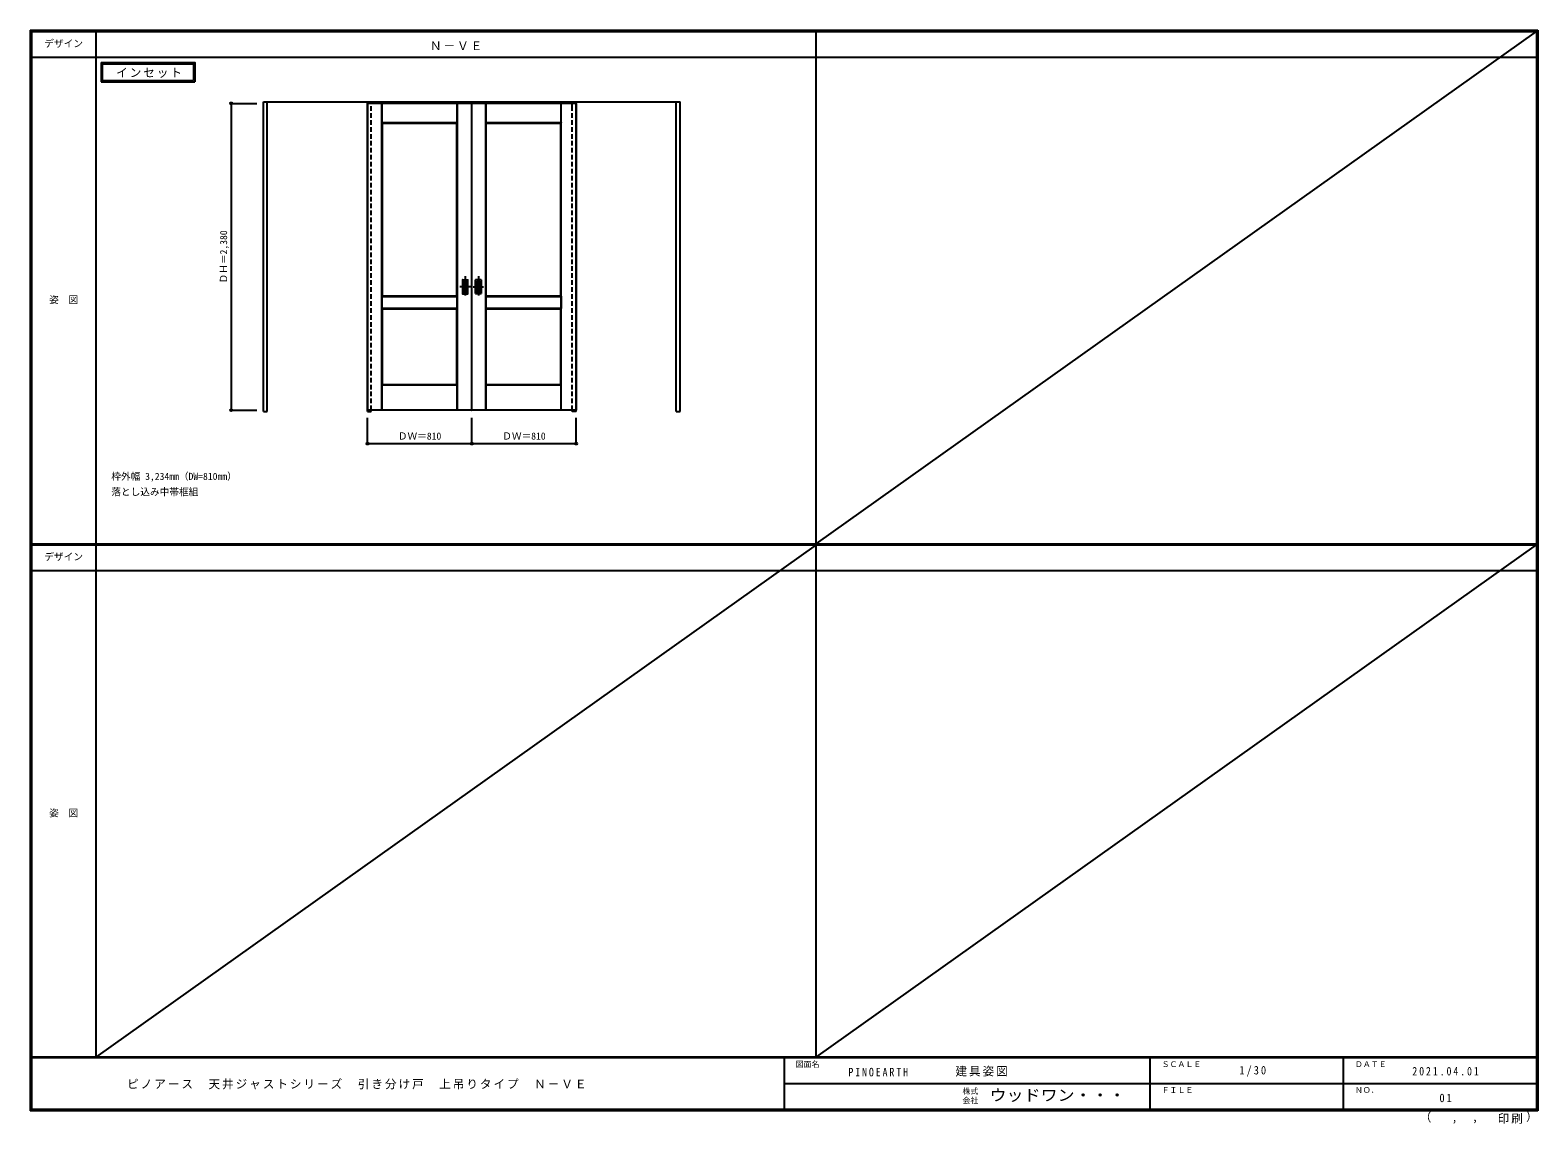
# Model space of a CAD drawing. Units: millimetres, scale not verified. Extents: x -6000 to 5700, y -4307 to 4175.
import ezdxf
from ezdxf.enums import TextEntityAlignment as Align

# ---------------------------------------------------------------- set-up
doc = ezdxf.new("R2010")
doc.units = ezdxf.units.MM
doc.header["$LTSCALE"] = 30
doc.header["$PDMODE"] = 32
doc.header["$PDSIZE"] = 15
doc.linetypes.add('CHAIN1', pattern=[8, 5, -1, 1, -1])
doc.linetypes.add('DASHED1', pattern=[1.8, 1.2, -0.6])
for name, color, linetype in [('0-1_通り芯', 4, 'CHAIN1'), ('0-2_扉', 3, 'Continuous'), ('0-3_仕上げ', 7, 'Continuous'), ('0-4_枠', 3, 'Continuous'), ('0-6_引手', 7, 'Continuous'), ('0-A_文字', 7, 'Continuous'), ('0-B_寸法', 4, 'Continuous'), ('F-1_枠', 6, 'Continuous'), ('F-A_文字', 7, 'Continuous')]:
    doc.layers.add(name, color=color, linetype=linetype)
doc.styles.add('ＭＳ ゴシック', font='')
doc.styles.get('ＭＳ ゴシック').set_extended_font_data('MS Gothic')

msp = doc.modelspace()

# ---------------------------------------------------------------- linework, layer by layer
at = {"layer": '0-1_通り芯'}
for p, q in [((-2624, 2266), (-2624, 2104)), ((-2522, 2266), (-2522, 2104)), ((-2583, 2185), (-2665, 2185)), ((-2563, 2185), (-2481, 2185))]:
    msp.add_line(p, q, dxfattribs=at)
at = {"layer": '0-2_扉', "color": 4, "linetype": 'DASHED1'}
msp.add_line((-3383, 3607.5), (-3383, 3603.5), dxfattribs=at)
at = {"layer": '0-2_扉'}
for p, q in [((-2576, 3607.5), (-3383, 3607.5)), ((-3383, 3607.5), (-3383, 1227.5)), ((-2576, 3607.5), (-2573, 3607.5)), ((-2573, 1227.5), (-2573, 3607.5)), ((-2570, 3607.5), (-2573, 3607.5)), ((-1763, 3607.5), (-2570, 3607.5)), ((-1763, 3607.5), (-1763, 1227.5)), ((-2576, 1227.5), (-3383, 1227.5)), ((-2576, 1227.5), (-2573, 1227.5)), ((-2570, 1227.5), (-2573, 1227.5)), ((-1763, 1227.5), (-2570, 1227.5))]:
    msp.add_line(p, q, dxfattribs=at)
at = {"layer": '0-3_仕上げ'}
for p, q in [((-3271, 1227.5), (-3271, 3607.5)), ((-3270, 3457.5), (-3270, 3607.5)), ((-3269, 3458.5), (-3269, 3607.5)), ((-2687, 3458.5), (-2687, 3607.5)), ((-2686, 3457.5), (-2686, 3607.5)), ((-2685, 1227.5), (-2685, 3607.5)), ((-2464, 1227.5), (-2464, 3607.5)), ((-2463, 3457.5), (-2463, 3607.5)), ((-2462, 3458.5), (-2462, 3607.5)), ((-1880, 3458.5), (-1880, 3607.5)), ((-1879, 3457.5), (-1879, 3607.5)), ((-1878, 1227.5), (-1878, 3607.5)), ((-3269, 3458.5), (-3270, 3457.5)), ((-3270, 3457.5), (-3267, 3454.5)), ((-3269, 3458.5), (-2687, 3458.5)), ((-3267, 2114.5), (-3267, 3454.5)), ((-3267, 3454.5), (-2689, 3454.5)), ((-2689, 3454.5), (-2686, 3457.5)), ((-2689, 2114.5), (-2689, 3454.5)), ((-2687, 3458.5), (-2686, 3457.5)), ((-2462, 3458.5), (-2463, 3457.5)), ((-2463, 3457.5), (-2460, 3454.5)), ((-2462, 3458.5), (-1880, 3458.5)), ((-2460, 2114.5), (-2460, 3454.5)), ((-2460, 3454.5), (-1882, 3454.5)), ((-1882, 3454.5), (-1879, 3457.5)), ((-1882, 2114.5), (-1882, 3454.5)), ((-1880, 3458.5), (-1879, 3457.5)), ((-3270, 2111.5), (-3267, 2114.5)), ((-3270, 2111.5), (-3270, 2017.5)), ((-3270, 2111.5), (-3269, 2110.5)), ((-3269, 2110.5), (-2687, 2110.5)), ((-3269, 2018.5), (-3269, 2110.5)), ((-3267, 2114.5), (-2689, 2114.5)), ((-2686, 2111.5), (-2686, 2017.5)), ((-2463, 2111.5), (-2460, 2114.5)), ((-2463, 2111.5), (-2463, 2017.5)), ((-2463, 2111.5), (-2462, 2110.5)), ((-2462, 2110.5), (-1880, 2110.5)), ((-2462, 2018.5), (-2462, 2110.5)), ((-2460, 2114.5), (-1882, 2114.5)), ((-1879, 2111.5), (-1879, 2017.5)), ((-2689, 2014.5), (-2686, 2017.5)), ((-2689, 1427.5), (-2689, 2014.5)), ((-2687, 2018.5), (-2686, 2017.5)), ((-1882, 2014.5), (-1879, 2017.5)), ((-1882, 1427.5), (-1882, 2014.5)), ((-1880, 2018.5), (-1879, 2017.5)), ((-3270, 1424.5), (-3267, 1427.5)), ((-3270, 1424.5), (-3269, 1423.5)), ((-3270, 1227.5), (-3270, 1424.5)), ((-3269, 1423.5), (-2687, 1423.5)), ((-3269, 1227.5), (-3269, 1423.5)), ((-3267, 1427.5), (-2689, 1427.5)), ((-2689, 1427.5), (-2686, 1424.5)), ((-2686, 1424.5), (-2687, 1423.5)), ((-2687, 1227.5), (-2687, 1423.5)), ((-2686, 1227.5), (-2686, 1424.5)), ((-2463, 1424.5), (-2460, 1427.5)), ((-2463, 1424.5), (-2462, 1423.5)), ((-2463, 1227.5), (-2463, 1424.5)), ((-2462, 1423.5), (-1880, 1423.5)), ((-2462, 1227.5), (-2462, 1423.5)), ((-2460, 1427.5), (-1882, 1427.5)), ((-1882, 1427.5), (-1879, 1424.5)), ((-1879, 1424.5), (-1880, 1423.5)), ((-1880, 1227.5), (-1880, 1423.5)), ((-1879, 1227.5), (-1879, 1424.5))]:
    msp.add_line(p, q, dxfattribs=at)
for points in [[(-3269, 2018.5), (-2687, 2018.5), (-2687, 2110.5)], [(-2689, 2114.5), (-2686, 2111.5), (-2687, 2110.5)], [(-2462, 2018.5), (-1880, 2018.5), (-1880, 2110.5)], [(-1882, 2114.5), (-1879, 2111.5), (-1880, 2110.5)], [(-3269, 2018.5), (-3270, 2017.5), (-3267, 2014.5)], [(-3267, 1427.5), (-3267, 2014.5), (-2689, 2014.5)], [(-2462, 2018.5), (-2463, 2017.5), (-2460, 2014.5)], [(-2460, 1427.5), (-2460, 2014.5), (-1882, 2014.5)]]:
    msp.add_lwpolyline(points, dxfattribs=at)
at = {"layer": '0-4_枠'}
for p, q in [((-4190, 1218), (-4190, 3618)), ((-4190, 3618), (-956, 3618)), ((-4160, 1218), (-4160, 3618)), ((-3383, 1218), (-3383, 3618)), ((-3353, 3607.5), (-3353, 3618)), ((-1763, 1218), (-1763, 3618)), ((-986, 1218), (-986, 3618)), ((-956, 1218), (-956, 3618)), ((-4190, 1218), (-4160, 1218)), ((-3383, 1218), (-3353, 1218)), ((-3353, 1218), (-3353, 1227.5)), ((-1793, 1218), (-1793, 1227.5)), ((-1763, 1218), (-1793, 1218)), ((-986, 1218), (-956, 1218))]:
    msp.add_line(p, q, dxfattribs=at)
at = {"layer": '0-4_枠', "color": 4, "linetype": 'DASHED1'}
for p, q in [((-3353, 1227.5), (-3353, 3607.5)), ((-1793, 1227.5), (-1793, 3607.5))]:
    msp.add_line(p, q, dxfattribs=at)
at = {"layer": '0-4_枠'}
msp.add_lwpolyline([(-1793, 3579.3), (-1793, 3607.5), (-1793, 3618)], dxfattribs=at)
at = {"layer": '0-6_引手', "color": 3}
for p, q in [((-2645, 2238.5), (-2645, 2131.5)), ((-2643.5, 2240), (-2604.5, 2240)), ((-2603, 2131.5), (-2603, 2238.5)), ((-2543, 2131.5), (-2543, 2238.5)), ((-2502.5, 2240), (-2541.5, 2240)), ((-2501, 2238.5), (-2501, 2131.5)), ((-2643.5, 2130), (-2604.5, 2130)), ((-2502.5, 2130), (-2541.5, 2130))]:
    msp.add_line(p, q, dxfattribs=at)
at = {"layer": '0-6_引手'}
for p, q in [((-2635, 2224), (-2613, 2224)), ((-2511, 2224), (-2533, 2224)), ((-2636.5, 2222.5), (-2636.5, 2147.5)), ((-2635, 2146), (-2613, 2146)), ((-2611.5, 2147.5), (-2611.5, 2222.5)), ((-2534.5, 2147.5), (-2534.5, 2222.5)), ((-2511, 2146), (-2533, 2146)), ((-2509.5, 2222.5), (-2509.5, 2147.5))]:
    msp.add_line(p, q, dxfattribs=at)
at = {"layer": '0-6_引手', "color": 3}
for centre, start, end in [((-2643.5, 2238.5), 90, 180), ((-2604.5, 2238.5), 0, 90), ((-2541.5, 2238.5), 90, 180), ((-2502.5, 2238.5), 0, 90), ((-2643.5, 2131.5), 180, 270), ((-2604.5, 2131.5), 270, 0), ((-2541.5, 2131.5), 180, 270), ((-2502.5, 2131.5), 270, 0)]:
    msp.add_arc(centre, 1.5, start, end, dxfattribs=at)
at = {"layer": '0-6_引手'}
for centre, start, end in [((-2635, 2222.5), 90, 180), ((-2613, 2222.5), 0, 90), ((-2533, 2222.5), 90, 180), ((-2511, 2222.5), 0, 90), ((-2635, 2147.5), 180, 270), ((-2613, 2147.5), 270, 0), ((-2533, 2147.5), 180, 270), ((-2511, 2147.5), 270, 0)]:
    msp.add_arc(centre, 1.5, start, end, dxfattribs=at)
at = {"layer": '0-A_文字'}
for p, q in [((-5450, 3925), (-5450, 3775)), ((-5440, 3915), (-5440, 3785)), ((-5440, 3915), (-4733.04, 3915)), ((-4733.04, 3915), (-4733.04, 3785)), ((-5450, 3775), (-4723.04, 3775)), ((-5440, 3785), (-4733.04, 3785))]:
    msp.add_line(p, q, dxfattribs=at)
msp.add_lwpolyline([(-5450, 3925), (-4723.04, 3925), (-4723.04, 3775)], dxfattribs=at)
at = {"layer": '0-B_寸法'}
for p, q in [((-4440, 3607.5), (-4240, 3607.5)), ((-3383, 968), (-3383, 1168)), ((-2573, 968), (-2573, 1168)), ((-2573, 968), (-2573, 1168)), ((-1763, 968), (-1763, 1168)), ((-2573, 968), (-3383, 968)), ((-1763, 968), (-2573, 968))]:
    msp.add_line(p, q, dxfattribs=at)
msp.add_lwpolyline([(-4440, 3607.5), (-4440, 1227.5), (-4240, 1227.5)], dxfattribs=at)
at = {"layer": '0-B_寸法', "color": 7}
for p in [(-4440, 3607.5), (-4440, 1227.5), (-3383, 968), (-2573, 968), (-1763, 968)]:
    msp.add_point(p, dxfattribs=at)
at = {"layer": 'F-1_枠'}
for p, q in [((-6000, 4175), (5700, 4175)), ((-6000, 4175), (-6000, -4205)), ((-6000, 4170), (5700, 4170)), ((-6000, 4165), (5700, 4165)), ((-5995, 4175), (-5995, -4205)), ((-5990, 4175), (-5990, -4205)), ((-5490, 4175), (-5490, -3790)), ((100, -3790), (100, 4175)), ((5690, 4175), (5690, -4205)), ((5695, 4175), (5695, -4205)), ((5700, 4175), (5700, -4205)), ((-6000, 3965), (5700, 3965)), ((-6000, 190.5), (5700, 190.5)), ((-6000, 187.5), (5700, 187.5)), ((-6000, 184.5), (5700, 184.5)), ((-6000, -15.5), (5700, -15.5)), ((5700, -3790), (-6000, -3790)), ((5700, -3795), (-6000, -3795)), ((-150, -3795), (-150, -4195)), ((2690, -3795), (2690, -4195)), ((4190, -3795), (4190, -4195)), ((-150, -3995), (5690, -3995.01)), ((5700, -4195), (-6000, -4195)), ((5700, -4200), (-6000, -4200)), ((5700, -4205), (-6000, -4205))]:
    msp.add_line(p, q, dxfattribs=at)
at = {"layer": 'F-A_文字'}
for p, q in [((100, 190.5), (5690, 4165)), ((100, 184.5), (-5490, -3790)), ((100, -3790), (5690, 184.5))]:
    msp.add_line(p, q, dxfattribs=at)

# ---------------------------------------------------------------- texts
at = {"layer": '0-A_文字', "style": 'ＭＳ ゴシック'}
for s, p in [('枠外幅 3,234mm（DW=810mm）', (-5370, 670.5)), ('落とし込み中帯框組', (-5370, 550.5))]:
    msp.add_text(s, height=54.99, dxfattribs=at).set_placement(p, align=Align.BOTTOM_LEFT)
at = {"layer": '0-A_文字', "char_height": 65.98, "attachment_point": 7, "style": 'ＭＳ ゴシック'}
for s, insert in [('\\T1.17;Ｎ－ＶＥ', (-2897.5, 4020)), ('\\T1.17;インセット', (-5332.84, 3805))]:
    msp.add_mtext(s, dxfattribs=dict(at, insert=insert))
at = {"layer": '0-B_寸法', "color": 7, "style": 'ＭＳ ゴシック'}
msp.add_text('ＤＨ＝2,380', height=54.99, rotation=90, dxfattribs=at).set_placement((-4455, 2210.5), align=Align.BOTTOM_LEFT)
for p in [(-3146.75, 983), (-2336.75, 983)]:
    msp.add_text('ＤＷ＝810', height=54.99, dxfattribs=at).set_placement(p, align=Align.BOTTOM_LEFT)
at = {"layer": 'F-A_文字', "style": 'ＭＳ ゴシック'}
for s, height, p in [('デザイン', 54.99, (-5890, 4027.5)), ('姿\u3000図', 54.99, (-5852.5, 2040.25)), ('デザイン', 54.99, (-5890, 47)), ('姿\u3000図', 54.99, (-5852.5, -1940.25)), ('図面名', 43.99, (-60, -3880)), ('ＳＣＡＬＥ', 43.99, (2780, -3880)), ('ＤＡＴＥ', 43.99, (4280, -3880)), ('株式', 43.99, (1235, -4089)), ('ＦＩＬＥ', 43.99, (2780, -4080)), ('ＮＯ．', 43.99, (4280, -4080)), ('会社', 43.99, (1235, -4161)), ('（', 65.98, (4784.03, -4308.31)), ('）', 65.98, (5608.4, -4304.13)), (',', 65.98, (5031.28, -4308.31)), (',', 65.98, (5190.2, -4305.53))]:
    msp.add_text(s, height=height, dxfattribs=at).set_placement(p, align=Align.BOTTOM_LEFT)
at = {"layer": 'F-A_文字', "style": 'ＭＳ ゴシック', "width": 1.1}
msp.add_text('ウッドワン・・・', height=87.98, dxfattribs=at).set_placement((1445, -4155), align=Align.BOTTOM_LEFT)
at = {"layer": 'F-A_文字', "char_height": 65.98, "attachment_point": 7, "style": 'ＭＳ ゴシック'}
for s, insert in [('\\T1.17;建具姿図', (1180.42, -3940)), ('\\T1.38;\\W0.9;1/30', (3383.75, -3940)), ('\\T1.17;ピノアース\u3000天井ジャストシリーズ\u3000引き分け戸\u3000上吊りタイプ\u3000Ｎ－ＶＥ', (-5247.55, -4040)), ('\\T1.39;\\W0.85;PINOEARTH', (350, -3940)), ('\\T1.39;\\W0.85;2021.04.01', (4726.25, -3932.5)), ('\\T1.36;\\W0.9;01', (4936.25, -4140)), ('\\T1.17;印刷', (5388.15, -4306.92))]:
    msp.add_mtext(s, dxfattribs=dict(at, insert=insert))

doc.saveas('drawing.dxf')
